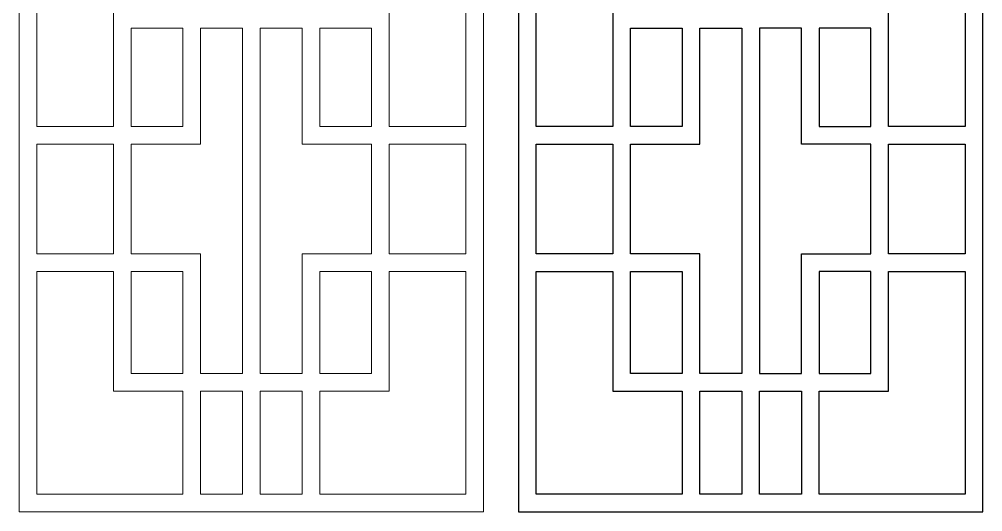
# Model space of a CAD drawing. Header units: centimetres. Extents: x 19.2 to 27.5, y -9.5 to 9.5.
# Drawn here: x 19.17 to 27.5, y -9.5 to -5.25 of the extents above; entities that cross this region are included whole.
import ezdxf

# ---------------------------------------------------------------- set-up
doc = ezdxf.new("R2010")
doc.units = ezdxf.units.CM
doc.header["$MEASUREMENT"] = 0
doc.layers.add('layer 1', color=7, linetype='Continuous')

msp = doc.modelspace()

# ---------------------------------------------------------------- linework, layer by layer
at = {"layer": 'layer 1', "color": 7, "lineweight": 9}
for points, knots in [([(19.16795, -9.5), (19.16795, -9.5), (19.16795, 9.5), (19.16795, 9.5), (19.16795, 9.5), (19.16795, 9.5), (23.18132, 9.5), (23.18132, 9.5), (23.18132, 9.5), (23.18132, 9.5), (23.18132, -9.5), (23.18132, -9.5), (23.18132, -9.5), (23.18132, -9.5), (19.16795, -9.5), (19.16795, -9.5)], [0, 0, 0, 0, 0.2, 0.2, 0.2, 0.2, 0.4, 0.4, 0.4, 0.4, 0.6, 0.6, 0.6, 0.6, 1, 1, 1, 1]), ([(19.32034, -6.17303), (19.32034, -6.17303), (19.32034, -6.17303), (19.32034, -6.17303), (19.32034, -6.17303), (19.32034, -6.17303), (19.98345, -6.17303), (19.98345, -6.17303), (19.98345, -6.17303), (19.98345, -6.17303), (19.98345, -5.16995), (19.98345, -5.16995), (19.98345, -5.16995), (19.98345, -5.16995), (20.58234, -5.16995), (20.58234, -5.16995), (20.58234, -5.16995), (20.58234, -5.16995), (20.58234, -4.12548), (20.58234, -4.12548), (20.58234, -4.12548), (20.58234, -4.12548), (20.0658, -4.12548), (20.0658, -4.12548), (20.0658, -4.12548), (20.0658, -4.12548), (20.0658, -4.12829), (20.0658, -4.12829), (20.0658, -4.12829), (20.05704, -4.40619), (19.89679, -4.57933), (19.67065, -4.50992), (19.67065, -4.50992), (19.76303, -4.75246), (19.58954, -4.96107), (19.33939, -4.97033), (19.33939, -4.97033), (19.33939, -4.97033), (19.32034, -4.97033), (19.32034, -4.97033), (19.32034, -4.97033), (19.32034, -4.97033), (19.32034, -6.17303), (19.32034, -6.17303)], [0, 0, 0, 0, 0.0833333, 0.0833333, 0.0833333, 0.0833333, 0.1666667, 0.1666667, 0.1666667, 0.1666667, 0.25, 0.25, 0.25, 0.25, 0.3333333, 0.3333333, 0.3333333, 0.3333333, 0.4166667, 0.4166667, 0.4166667, 0.4166667, 0.5, 0.5, 0.5, 0.5, 0.5833333, 0.5833333, 0.5833333, 0.5833333, 0.6666667, 0.6666667, 0.6666667, 0.6666667, 0.75, 0.75, 0.75, 0.75, 0.8333333, 0.8333333, 0.8333333, 0.8333333, 1, 1, 1, 1]), ([(23.02891, -4.97033), (23.02891, -4.97033), (23.02891, -4.97033), (23.02891, -4.97033), (23.02891, -4.97033), (23.02891, -4.97033), (23.00985, -4.97033), (23.00985, -4.97033), (23.00985, -4.97033), (22.75973, -4.96107), (22.58621, -4.75246), (22.67859, -4.50992), (22.67859, -4.50992), (22.45248, -4.57933), (22.29222, -4.40619), (22.2835, -4.12829), (22.2835, -4.12829), (22.2835, -4.12829), (22.2835, -4.12548), (22.2835, -4.12548), (22.2835, -4.12548), (22.2835, -4.12548), (21.76693, -4.12548), (21.76693, -4.12548), (21.76693, -4.12548), (21.76693, -4.12548), (21.76693, -5.16995), (21.76693, -5.16995), (21.76693, -5.16995), (21.76693, -5.16995), (22.36582, -5.16995), (22.36582, -5.16995), (22.36582, -5.16995), (22.36582, -5.16995), (22.36582, -6.17303), (22.36582, -6.17303), (22.36582, -6.17303), (22.36582, -6.17303), (23.02891, -6.17303), (23.02891, -6.17303), (23.02891, -6.17303), (23.02891, -6.17303), (23.02891, -4.97033), (23.02891, -4.97033)], [0, 0, 0, 0, 0.0833333, 0.0833333, 0.0833333, 0.0833333, 0.1666667, 0.1666667, 0.1666667, 0.1666667, 0.25, 0.25, 0.25, 0.25, 0.3333333, 0.3333333, 0.3333333, 0.3333333, 0.4166667, 0.4166667, 0.4166667, 0.4166667, 0.5, 0.5, 0.5, 0.5, 0.5833333, 0.5833333, 0.5833333, 0.5833333, 0.6666667, 0.6666667, 0.6666667, 0.6666667, 0.75, 0.75, 0.75, 0.75, 0.8333333, 0.8333333, 0.8333333, 0.8333333, 1, 1, 1, 1]), ([(20.73472, -5.32236), (20.73472, -5.32236), (20.73472, -5.32236), (20.73472, -5.32236), (20.73472, -5.32236), (20.73472, -5.32236), (20.73472, -6.32544), (20.73472, -6.32544), (20.73472, -6.32544), (20.73472, -6.32544), (20.13583, -6.32544), (20.13583, -6.32544), (20.13583, -6.32544), (20.13583, -6.32544), (20.13583, -7.27282), (20.13583, -7.27282), (20.13583, -7.27282), (20.13583, -7.27282), (20.73472, -7.27282), (20.73472, -7.27282), (20.73472, -7.27282), (20.73472, -7.27282), (20.73472, -8.30605), (20.73472, -8.30605), (20.73472, -8.30605), (20.73472, -8.30605), (21.09842, -8.30605), (21.09842, -8.30605), (21.09842, -8.30605), (21.09842, -8.30605), (21.09842, -5.32236), (21.09842, -5.32236), (21.09842, -5.32236), (21.09842, -5.32236), (20.73472, -5.32236), (20.73472, -5.32236)], [0, 0, 0, 0, 0.1, 0.1, 0.1, 0.1, 0.2, 0.2, 0.2, 0.2, 0.3, 0.3, 0.3, 0.3, 0.4, 0.4, 0.4, 0.4, 0.5, 0.5, 0.5, 0.5, 0.6, 0.6, 0.6, 0.6, 0.7, 0.7, 0.7, 0.7, 0.8, 0.8, 0.8, 0.8, 1, 1, 1, 1]), ([(20.13583, -6.17303), (20.13583, -6.17303), (20.13583, -6.17303), (20.13583, -6.17303), (20.13583, -6.17303), (20.13583, -6.17303), (20.58234, -6.17303), (20.58234, -6.17303), (20.58234, -6.17303), (20.58234, -6.17303), (20.58234, -5.32236), (20.58234, -5.32236), (20.58234, -5.32236), (20.58234, -5.32236), (20.13583, -5.32236), (20.13583, -5.32236), (20.13583, -5.32236), (20.13583, -5.32236), (20.13583, -6.17303), (20.13583, -6.17303)], [0, 0, 0, 0, 0.1666667, 0.1666667, 0.1666667, 0.1666667, 0.3333333, 0.3333333, 0.3333333, 0.3333333, 0.5, 0.5, 0.5, 0.5, 0.6666667, 0.6666667, 0.6666667, 0.6666667, 1, 1, 1, 1]), ([(21.61455, -5.32236), (21.61455, -5.32236), (21.61455, -5.32236), (21.61455, -5.32236), (21.61455, -5.32236), (21.61455, -5.32236), (21.61455, -6.32544), (21.61455, -6.32544), (21.61455, -6.32544), (21.61455, -6.32544), (22.21343, -6.32544), (22.21343, -6.32544), (22.21343, -6.32544), (22.21343, -6.32544), (22.21343, -7.27282), (22.21343, -7.27282), (22.21343, -7.27282), (22.21343, -7.27282), (21.61455, -7.27282), (21.61455, -7.27282), (21.61455, -7.27282), (21.61455, -7.27282), (21.61455, -8.30605), (21.61455, -8.30605), (21.61455, -8.30605), (21.61455, -8.30605), (21.25085, -8.30605), (21.25085, -8.30605), (21.25085, -8.30605), (21.25085, -8.30605), (21.25085, -5.32236), (21.25085, -5.32236), (21.25085, -5.32236), (21.25085, -5.32236), (21.61455, -5.32236), (21.61455, -5.32236)], [0, 0, 0, 0, 0.1, 0.1, 0.1, 0.1, 0.2, 0.2, 0.2, 0.2, 0.3, 0.3, 0.3, 0.3, 0.4, 0.4, 0.4, 0.4, 0.5, 0.5, 0.5, 0.5, 0.6, 0.6, 0.6, 0.6, 0.7, 0.7, 0.7, 0.7, 0.8, 0.8, 0.8, 0.8, 1, 1, 1, 1]), ([(22.21343, -6.17303), (22.21343, -6.17303), (22.21343, -6.17303), (22.21343, -6.17303), (22.21343, -6.17303), (22.21343, -6.17303), (21.76693, -6.17303), (21.76693, -6.17303), (21.76693, -6.17303), (21.76693, -6.17303), (21.76693, -5.32236), (21.76693, -5.32236), (21.76693, -5.32236), (21.76693, -5.32236), (22.21343, -5.32236), (22.21343, -5.32236), (22.21343, -5.32236), (22.21343, -5.32236), (22.21343, -6.17303), (22.21343, -6.17303)], [0, 0, 0, 0, 0.1666667, 0.1666667, 0.1666667, 0.1666667, 0.3333333, 0.3333333, 0.3333333, 0.3333333, 0.5, 0.5, 0.5, 0.5, 0.6666667, 0.6666667, 0.6666667, 0.6666667, 1, 1, 1, 1]), ([(19.32034, -7.27282), (19.32034, -7.27282), (19.32034, -7.27282), (19.32034, -7.27282), (19.32034, -7.27282), (19.32034, -7.27282), (19.98345, -7.27282), (19.98345, -7.27282), (19.98345, -7.27282), (19.98345, -7.27282), (19.98345, -6.32544), (19.98345, -6.32544), (19.98345, -6.32544), (19.98345, -6.32544), (19.32034, -6.32544), (19.32034, -6.32544), (19.32034, -6.32544), (19.32034, -6.32544), (19.32034, -7.27282), (19.32034, -7.27282)], [0, 0, 0, 0, 0.1666667, 0.1666667, 0.1666667, 0.1666667, 0.3333333, 0.3333333, 0.3333333, 0.3333333, 0.5, 0.5, 0.5, 0.5, 0.6666667, 0.6666667, 0.6666667, 0.6666667, 1, 1, 1, 1]), ([(23.02891, -6.32544), (23.02891, -6.32544), (23.02891, -6.32544), (23.02891, -6.32544), (23.02891, -6.32544), (23.02891, -6.32544), (22.36582, -6.32544), (22.36582, -6.32544), (22.36582, -6.32544), (22.36582, -6.32544), (22.36582, -7.27282), (22.36582, -7.27282), (22.36582, -7.27282), (22.36582, -7.27282), (23.02891, -7.27282), (23.02891, -7.27282), (23.02891, -7.27282), (23.02891, -7.27282), (23.02891, -6.32544), (23.02891, -6.32544)], [0, 0, 0, 0, 0.1666667, 0.1666667, 0.1666667, 0.1666667, 0.3333333, 0.3333333, 0.3333333, 0.3333333, 0.5, 0.5, 0.5, 0.5, 0.6666667, 0.6666667, 0.6666667, 0.6666667, 1, 1, 1, 1]), ([(20.58234, -9.34761), (20.58234, -9.34761), (20.58234, -9.34761), (20.58234, -9.34761), (20.58234, -9.34761), (20.58234, -9.34761), (20.58234, -8.45846), (20.58234, -8.45846), (20.58234, -8.45846), (20.58234, -8.45846), (19.98345, -8.45846), (19.98345, -8.45846), (19.98345, -8.45846), (19.98345, -8.45846), (19.98345, -7.42521), (19.98345, -7.42521), (19.98345, -7.42521), (19.98345, -7.42521), (19.32034, -7.42521), (19.32034, -7.42521), (19.32034, -7.42521), (19.32034, -7.42521), (19.32034, -9.34761), (19.32034, -9.34761), (19.32034, -9.34761), (19.32034, -9.34761), (20.58234, -9.34761), (20.58234, -9.34761)], [0, 0, 0, 0, 0.125, 0.125, 0.125, 0.125, 0.25, 0.25, 0.25, 0.25, 0.375, 0.375, 0.375, 0.375, 0.5, 0.5, 0.5, 0.5, 0.625, 0.625, 0.625, 0.625, 0.75, 0.75, 0.75, 0.75, 1, 1, 1, 1]), ([(20.58234, -8.30605), (20.58234, -8.30605), (20.58234, -8.30605), (20.58234, -8.30605), (20.58234, -8.30605), (20.58234, -8.30605), (20.58234, -7.42521), (20.58234, -7.42521), (20.58234, -7.42521), (20.58234, -7.42521), (20.13583, -7.42521), (20.13583, -7.42521), (20.13583, -7.42521), (20.13583, -7.42521), (20.13583, -8.30605), (20.13583, -8.30605), (20.13583, -8.30605), (20.13583, -8.30605), (20.58234, -8.30605), (20.58234, -8.30605)], [0, 0, 0, 0, 0.1666667, 0.1666667, 0.1666667, 0.1666667, 0.3333333, 0.3333333, 0.3333333, 0.3333333, 0.5, 0.5, 0.5, 0.5, 0.6666667, 0.6666667, 0.6666667, 0.6666667, 1, 1, 1, 1]), ([(23.02891, -7.42521), (23.02891, -7.42521), (23.02891, -7.42521), (23.02891, -7.42521), (23.02891, -7.42521), (23.02891, -7.42521), (22.36582, -7.42521), (22.36582, -7.42521), (22.36582, -7.42521), (22.36582, -7.42521), (22.36582, -8.45846), (22.36582, -8.45846), (22.36582, -8.45846), (22.36582, -8.45846), (21.76693, -8.45846), (21.76693, -8.45846), (21.76693, -8.45846), (21.76693, -8.45846), (21.76693, -9.34761), (21.76693, -9.34761), (21.76693, -9.34761), (21.76693, -9.34761), (23.02891, -9.34761), (23.02891, -9.34761), (23.02891, -9.34761), (23.02891, -9.34761), (23.02891, -7.42521), (23.02891, -7.42521)], [0, 0, 0, 0, 0.125, 0.125, 0.125, 0.125, 0.25, 0.25, 0.25, 0.25, 0.375, 0.375, 0.375, 0.375, 0.5, 0.5, 0.5, 0.5, 0.625, 0.625, 0.625, 0.625, 0.75, 0.75, 0.75, 0.75, 1, 1, 1, 1]), ([(21.76693, -8.30605), (21.76693, -8.30605), (21.76693, -8.30605), (21.76693, -8.30605), (21.76693, -8.30605), (21.76693, -8.30605), (21.76693, -7.42521), (21.76693, -7.42521), (21.76693, -7.42521), (21.76693, -7.42521), (22.21343, -7.42521), (22.21343, -7.42521), (22.21343, -7.42521), (22.21343, -7.42521), (22.21343, -8.30605), (22.21343, -8.30605), (22.21343, -8.30605), (22.21343, -8.30605), (21.76693, -8.30605), (21.76693, -8.30605)], [0, 0, 0, 0, 0.1666667, 0.1666667, 0.1666667, 0.1666667, 0.3333333, 0.3333333, 0.3333333, 0.3333333, 0.5, 0.5, 0.5, 0.5, 0.6666667, 0.6666667, 0.6666667, 0.6666667, 1, 1, 1, 1]), ([(21.09842, -9.34761), (21.09842, -9.34761), (21.09842, -9.34761), (21.09842, -9.34761), (21.09842, -9.34761), (21.09842, -9.34761), (21.09842, -8.45846), (21.09842, -8.45846), (21.09842, -8.45846), (21.09842, -8.45846), (20.73472, -8.45846), (20.73472, -8.45846), (20.73472, -8.45846), (20.73472, -8.45846), (20.73472, -9.34761), (20.73472, -9.34761), (20.73472, -9.34761), (20.73472, -9.34761), (21.09842, -9.34761), (21.09842, -9.34761)], [0, 0, 0, 0, 0.1666667, 0.1666667, 0.1666667, 0.1666667, 0.3333333, 0.3333333, 0.3333333, 0.3333333, 0.5, 0.5, 0.5, 0.5, 0.6666667, 0.6666667, 0.6666667, 0.6666667, 1, 1, 1, 1]), ([(21.61455, -9.34761), (21.61455, -9.34761), (21.61455, -9.34761), (21.61455, -9.34761), (21.61455, -9.34761), (21.61455, -9.34761), (21.61455, -8.45846), (21.61455, -8.45846), (21.61455, -8.45846), (21.61455, -8.45846), (21.25085, -8.45846), (21.25085, -8.45846), (21.25085, -8.45846), (21.25085, -8.45846), (21.25085, -9.34761), (21.25085, -9.34761), (21.25085, -9.34761), (21.25085, -9.34761), (21.61455, -9.34761), (21.61455, -9.34761)], [0, 0, 0, 0, 0.1666667, 0.1666667, 0.1666667, 0.1666667, 0.3333333, 0.3333333, 0.3333333, 0.3333333, 0.5, 0.5, 0.5, 0.5, 0.6666667, 0.6666667, 0.6666667, 0.6666667, 1, 1, 1, 1])]:
    msp.add_open_spline(points, degree=3, knots=knots, dxfattribs=at)
at = {"layer": 'layer 1', "color": 250}
for points, knots in [([(23.48663, -9.5), (23.48663, -9.5), (23.48663, 9.5), (23.48663, 9.5), (23.48663, 9.5), (23.48663, 9.5), (27.5, 9.5), (27.5, 9.5), (27.5, 9.5), (27.5, 9.5), (27.5, -9.5), (27.5, -9.5), (27.5, -9.5), (27.5, -9.5), (23.48663, -9.5), (23.48663, -9.5)], [0, 0, 0, 0, 0.2, 0.2, 0.2, 0.2, 0.4, 0.4, 0.4, 0.4, 0.6, 0.6, 0.6, 0.6, 1, 1, 1, 1]), ([(23.63902, -6.17303), (23.63902, -6.17303), (23.63902, -6.17303), (23.63902, -6.17303), (23.63902, -6.17303), (23.63902, -6.17303), (24.30213, -6.17303), (24.30213, -6.17303), (24.30213, -6.17303), (24.30213, -6.17303), (24.30213, -5.16995), (24.30213, -5.16995), (24.30213, -5.16995), (24.30213, -5.16995), (24.90102, -5.16995), (24.90102, -5.16995), (24.90102, -5.16995), (24.90102, -5.16995), (24.90102, -4.12548), (24.90102, -4.12548), (24.90102, -4.12548), (24.90102, -4.12548), (24.38448, -4.12548), (24.38448, -4.12548), (24.38448, -4.12548), (24.38448, -4.12548), (24.38448, -4.12829), (24.38448, -4.12829), (24.38448, -4.12829), (24.37572, -4.40619), (24.21547, -4.57933), (23.98933, -4.50992), (23.98933, -4.50992), (24.08171, -4.75246), (23.90822, -4.96107), (23.65807, -4.97033), (23.65807, -4.97033), (23.65807, -4.97033), (23.63902, -4.97033), (23.63902, -4.97033), (23.63902, -4.97033), (23.63902, -4.97033), (23.63902, -6.17303), (23.63902, -6.17303)], [0, 0, 0, 0, 0.0833333, 0.0833333, 0.0833333, 0.0833333, 0.1666667, 0.1666667, 0.1666667, 0.1666667, 0.25, 0.25, 0.25, 0.25, 0.3333333, 0.3333333, 0.3333333, 0.3333333, 0.4166667, 0.4166667, 0.4166667, 0.4166667, 0.5, 0.5, 0.5, 0.5, 0.5833333, 0.5833333, 0.5833333, 0.5833333, 0.6666667, 0.6666667, 0.6666667, 0.6666667, 0.75, 0.75, 0.75, 0.75, 0.8333333, 0.8333333, 0.8333333, 0.8333333, 1, 1, 1, 1]), ([(27.34759, -4.97033), (27.34759, -4.97033), (27.34759, -4.97033), (27.34759, -4.97033), (27.34759, -4.97033), (27.34759, -4.97033), (27.32853, -4.97033), (27.32853, -4.97033), (27.32853, -4.97033), (27.07841, -4.96107), (26.90489, -4.75246), (26.99727, -4.50992), (26.99727, -4.50992), (26.77116, -4.57933), (26.6109, -4.40619), (26.60218, -4.12829), (26.60218, -4.12829), (26.60218, -4.12829), (26.60218, -4.12548), (26.60218, -4.12548), (26.60218, -4.12548), (26.60218, -4.12548), (26.08561, -4.12548), (26.08561, -4.12548), (26.08561, -4.12548), (26.08561, -4.12548), (26.08561, -5.16995), (26.08561, -5.16995), (26.08561, -5.16995), (26.08561, -5.16995), (26.6845, -5.16995), (26.6845, -5.16995), (26.6845, -5.16995), (26.6845, -5.16995), (26.6845, -6.17303), (26.6845, -6.17303), (26.6845, -6.17303), (26.6845, -6.17303), (27.34759, -6.17303), (27.34759, -6.17303), (27.34759, -6.17303), (27.34759, -6.17303), (27.34759, -4.97033), (27.34759, -4.97033)], [0, 0, 0, 0, 0.0833333, 0.0833333, 0.0833333, 0.0833333, 0.1666667, 0.1666667, 0.1666667, 0.1666667, 0.25, 0.25, 0.25, 0.25, 0.3333333, 0.3333333, 0.3333333, 0.3333333, 0.4166667, 0.4166667, 0.4166667, 0.4166667, 0.5, 0.5, 0.5, 0.5, 0.5833333, 0.5833333, 0.5833333, 0.5833333, 0.6666667, 0.6666667, 0.6666667, 0.6666667, 0.75, 0.75, 0.75, 0.75, 0.8333333, 0.8333333, 0.8333333, 0.8333333, 1, 1, 1, 1]), ([(25.0534, -5.32236), (25.0534, -5.32236), (25.0534, -5.32236), (25.0534, -5.32236), (25.0534, -5.32236), (25.0534, -5.32236), (25.0534, -6.32544), (25.0534, -6.32544), (25.0534, -6.32544), (25.0534, -6.32544), (24.45451, -6.32544), (24.45451, -6.32544), (24.45451, -6.32544), (24.45451, -6.32544), (24.45451, -7.27282), (24.45451, -7.27282), (24.45451, -7.27282), (24.45451, -7.27282), (25.0534, -7.27282), (25.0534, -7.27282), (25.0534, -7.27282), (25.0534, -7.27282), (25.0534, -8.30605), (25.0534, -8.30605), (25.0534, -8.30605), (25.0534, -8.30605), (25.4171, -8.30605), (25.4171, -8.30605), (25.4171, -8.30605), (25.4171, -8.30605), (25.4171, -5.32236), (25.4171, -5.32236), (25.4171, -5.32236), (25.4171, -5.32236), (25.0534, -5.32236), (25.0534, -5.32236)], [0, 0, 0, 0, 0.1, 0.1, 0.1, 0.1, 0.2, 0.2, 0.2, 0.2, 0.3, 0.3, 0.3, 0.3, 0.4, 0.4, 0.4, 0.4, 0.5, 0.5, 0.5, 0.5, 0.6, 0.6, 0.6, 0.6, 0.7, 0.7, 0.7, 0.7, 0.8, 0.8, 0.8, 0.8, 1, 1, 1, 1]), ([(24.45451, -6.17303), (24.45451, -6.17303), (24.45451, -6.17303), (24.45451, -6.17303), (24.45451, -6.17303), (24.45451, -6.17303), (24.90102, -6.17303), (24.90102, -6.17303), (24.90102, -6.17303), (24.90102, -6.17303), (24.90102, -5.32236), (24.90102, -5.32236), (24.90102, -5.32236), (24.90102, -5.32236), (24.45451, -5.32236), (24.45451, -5.32236), (24.45451, -5.32236), (24.45451, -5.32236), (24.45451, -6.17303), (24.45451, -6.17303)], [0, 0, 0, 0, 0.1666667, 0.1666667, 0.1666667, 0.1666667, 0.3333333, 0.3333333, 0.3333333, 0.3333333, 0.5, 0.5, 0.5, 0.5, 0.6666667, 0.6666667, 0.6666667, 0.6666667, 1, 1, 1, 1]), ([(25.93323, -5.32236), (25.93323, -5.32236), (25.93323, -5.32236), (25.93323, -5.32236), (25.93323, -5.32236), (25.93323, -5.32236), (25.93323, -6.32544), (25.93323, -6.32544), (25.93323, -6.32544), (25.93323, -6.32544), (26.53211, -6.32544), (26.53211, -6.32544), (26.53211, -6.32544), (26.53211, -6.32544), (26.53211, -7.27282), (26.53211, -7.27282), (26.53211, -7.27282), (26.53211, -7.27282), (25.93323, -7.27282), (25.93323, -7.27282), (25.93323, -7.27282), (25.93323, -7.27282), (25.93323, -8.30605), (25.93323, -8.30605), (25.93323, -8.30605), (25.93323, -8.30605), (25.56953, -8.30605), (25.56953, -8.30605), (25.56953, -8.30605), (25.56953, -8.30605), (25.56953, -5.32236), (25.56953, -5.32236), (25.56953, -5.32236), (25.56953, -5.32236), (25.93323, -5.32236), (25.93323, -5.32236)], [0, 0, 0, 0, 0.1, 0.1, 0.1, 0.1, 0.2, 0.2, 0.2, 0.2, 0.3, 0.3, 0.3, 0.3, 0.4, 0.4, 0.4, 0.4, 0.5, 0.5, 0.5, 0.5, 0.6, 0.6, 0.6, 0.6, 0.7, 0.7, 0.7, 0.7, 0.8, 0.8, 0.8, 0.8, 1, 1, 1, 1]), ([(26.53211, -6.17303), (26.53211, -6.17303), (26.53211, -6.17303), (26.53211, -6.17303), (26.53211, -6.17303), (26.53211, -6.17303), (26.08561, -6.17303), (26.08561, -6.17303), (26.08561, -6.17303), (26.08561, -6.17303), (26.08561, -5.32236), (26.08561, -5.32236), (26.08561, -5.32236), (26.08561, -5.32236), (26.53211, -5.32236), (26.53211, -5.32236), (26.53211, -5.32236), (26.53211, -5.32236), (26.53211, -6.17303), (26.53211, -6.17303)], [0, 0, 0, 0, 0.1666667, 0.1666667, 0.1666667, 0.1666667, 0.3333333, 0.3333333, 0.3333333, 0.3333333, 0.5, 0.5, 0.5, 0.5, 0.6666667, 0.6666667, 0.6666667, 0.6666667, 1, 1, 1, 1]), ([(23.63902, -7.27282), (23.63902, -7.27282), (23.63902, -7.27282), (23.63902, -7.27282), (23.63902, -7.27282), (23.63902, -7.27282), (24.30213, -7.27282), (24.30213, -7.27282), (24.30213, -7.27282), (24.30213, -7.27282), (24.30213, -6.32544), (24.30213, -6.32544), (24.30213, -6.32544), (24.30213, -6.32544), (23.63902, -6.32544), (23.63902, -6.32544), (23.63902, -6.32544), (23.63902, -6.32544), (23.63902, -7.27282), (23.63902, -7.27282)], [0, 0, 0, 0, 0.1666667, 0.1666667, 0.1666667, 0.1666667, 0.3333333, 0.3333333, 0.3333333, 0.3333333, 0.5, 0.5, 0.5, 0.5, 0.6666667, 0.6666667, 0.6666667, 0.6666667, 1, 1, 1, 1]), ([(27.34759, -6.32544), (27.34759, -6.32544), (27.34759, -6.32544), (27.34759, -6.32544), (27.34759, -6.32544), (27.34759, -6.32544), (26.6845, -6.32544), (26.6845, -6.32544), (26.6845, -6.32544), (26.6845, -6.32544), (26.6845, -7.27282), (26.6845, -7.27282), (26.6845, -7.27282), (26.6845, -7.27282), (27.34759, -7.27282), (27.34759, -7.27282), (27.34759, -7.27282), (27.34759, -7.27282), (27.34759, -6.32544), (27.34759, -6.32544)], [0, 0, 0, 0, 0.1666667, 0.1666667, 0.1666667, 0.1666667, 0.3333333, 0.3333333, 0.3333333, 0.3333333, 0.5, 0.5, 0.5, 0.5, 0.6666667, 0.6666667, 0.6666667, 0.6666667, 1, 1, 1, 1]), ([(24.90102, -9.34761), (24.90102, -9.34761), (24.90102, -9.34761), (24.90102, -9.34761), (24.90102, -9.34761), (24.90102, -9.34761), (24.90102, -8.45846), (24.90102, -8.45846), (24.90102, -8.45846), (24.90102, -8.45846), (24.30213, -8.45846), (24.30213, -8.45846), (24.30213, -8.45846), (24.30213, -8.45846), (24.30213, -7.42521), (24.30213, -7.42521), (24.30213, -7.42521), (24.30213, -7.42521), (23.63902, -7.42521), (23.63902, -7.42521), (23.63902, -7.42521), (23.63902, -7.42521), (23.63902, -9.34761), (23.63902, -9.34761), (23.63902, -9.34761), (23.63902, -9.34761), (24.90102, -9.34761), (24.90102, -9.34761)], [0, 0, 0, 0, 0.125, 0.125, 0.125, 0.125, 0.25, 0.25, 0.25, 0.25, 0.375, 0.375, 0.375, 0.375, 0.5, 0.5, 0.5, 0.5, 0.625, 0.625, 0.625, 0.625, 0.75, 0.75, 0.75, 0.75, 1, 1, 1, 1]), ([(24.90102, -8.30605), (24.90102, -8.30605), (24.90102, -8.30605), (24.90102, -8.30605), (24.90102, -8.30605), (24.90102, -8.30605), (24.90102, -7.42521), (24.90102, -7.42521), (24.90102, -7.42521), (24.90102, -7.42521), (24.45451, -7.42521), (24.45451, -7.42521), (24.45451, -7.42521), (24.45451, -7.42521), (24.45451, -8.30605), (24.45451, -8.30605), (24.45451, -8.30605), (24.45451, -8.30605), (24.90102, -8.30605), (24.90102, -8.30605)], [0, 0, 0, 0, 0.1666667, 0.1666667, 0.1666667, 0.1666667, 0.3333333, 0.3333333, 0.3333333, 0.3333333, 0.5, 0.5, 0.5, 0.5, 0.6666667, 0.6666667, 0.6666667, 0.6666667, 1, 1, 1, 1]), ([(27.34759, -7.42521), (27.34759, -7.42521), (27.34759, -7.42521), (27.34759, -7.42521), (27.34759, -7.42521), (27.34759, -7.42521), (26.6845, -7.42521), (26.6845, -7.42521), (26.6845, -7.42521), (26.6845, -7.42521), (26.6845, -8.45846), (26.6845, -8.45846), (26.6845, -8.45846), (26.6845, -8.45846), (26.08561, -8.45846), (26.08561, -8.45846), (26.08561, -8.45846), (26.08561, -8.45846), (26.08561, -9.34761), (26.08561, -9.34761), (26.08561, -9.34761), (26.08561, -9.34761), (27.34759, -9.34761), (27.34759, -9.34761), (27.34759, -9.34761), (27.34759, -9.34761), (27.34759, -7.42521), (27.34759, -7.42521)], [0, 0, 0, 0, 0.125, 0.125, 0.125, 0.125, 0.25, 0.25, 0.25, 0.25, 0.375, 0.375, 0.375, 0.375, 0.5, 0.5, 0.5, 0.5, 0.625, 0.625, 0.625, 0.625, 0.75, 0.75, 0.75, 0.75, 1, 1, 1, 1]), ([(26.08561, -8.30605), (26.08561, -8.30605), (26.08561, -8.30605), (26.08561, -8.30605), (26.08561, -8.30605), (26.08561, -8.30605), (26.08561, -7.42521), (26.08561, -7.42521), (26.08561, -7.42521), (26.08561, -7.42521), (26.53211, -7.42521), (26.53211, -7.42521), (26.53211, -7.42521), (26.53211, -7.42521), (26.53211, -8.30605), (26.53211, -8.30605), (26.53211, -8.30605), (26.53211, -8.30605), (26.08561, -8.30605), (26.08561, -8.30605)], [0, 0, 0, 0, 0.1666667, 0.1666667, 0.1666667, 0.1666667, 0.3333333, 0.3333333, 0.3333333, 0.3333333, 0.5, 0.5, 0.5, 0.5, 0.6666667, 0.6666667, 0.6666667, 0.6666667, 1, 1, 1, 1]), ([(25.4171, -9.34761), (25.4171, -9.34761), (25.4171, -9.34761), (25.4171, -9.34761), (25.4171, -9.34761), (25.4171, -9.34761), (25.4171, -8.45846), (25.4171, -8.45846), (25.4171, -8.45846), (25.4171, -8.45846), (25.0534, -8.45846), (25.0534, -8.45846), (25.0534, -8.45846), (25.0534, -8.45846), (25.0534, -9.34761), (25.0534, -9.34761), (25.0534, -9.34761), (25.0534, -9.34761), (25.4171, -9.34761), (25.4171, -9.34761)], [0, 0, 0, 0, 0.1666667, 0.1666667, 0.1666667, 0.1666667, 0.3333333, 0.3333333, 0.3333333, 0.3333333, 0.5, 0.5, 0.5, 0.5, 0.6666667, 0.6666667, 0.6666667, 0.6666667, 1, 1, 1, 1]), ([(25.93323, -9.34761), (25.93323, -9.34761), (25.93323, -9.34761), (25.93323, -9.34761), (25.93323, -9.34761), (25.93323, -9.34761), (25.93323, -8.45846), (25.93323, -8.45846), (25.93323, -8.45846), (25.93323, -8.45846), (25.56953, -8.45846), (25.56953, -8.45846), (25.56953, -8.45846), (25.56953, -8.45846), (25.56953, -9.34761), (25.56953, -9.34761), (25.56953, -9.34761), (25.56953, -9.34761), (25.93323, -9.34761), (25.93323, -9.34761)], [0, 0, 0, 0, 0.1666667, 0.1666667, 0.1666667, 0.1666667, 0.3333333, 0.3333333, 0.3333333, 0.3333333, 0.5, 0.5, 0.5, 0.5, 0.6666667, 0.6666667, 0.6666667, 0.6666667, 1, 1, 1, 1])]:
    msp.add_open_spline(points, degree=3, knots=knots, dxfattribs=at)

doc.saveas('drawing.dxf')
